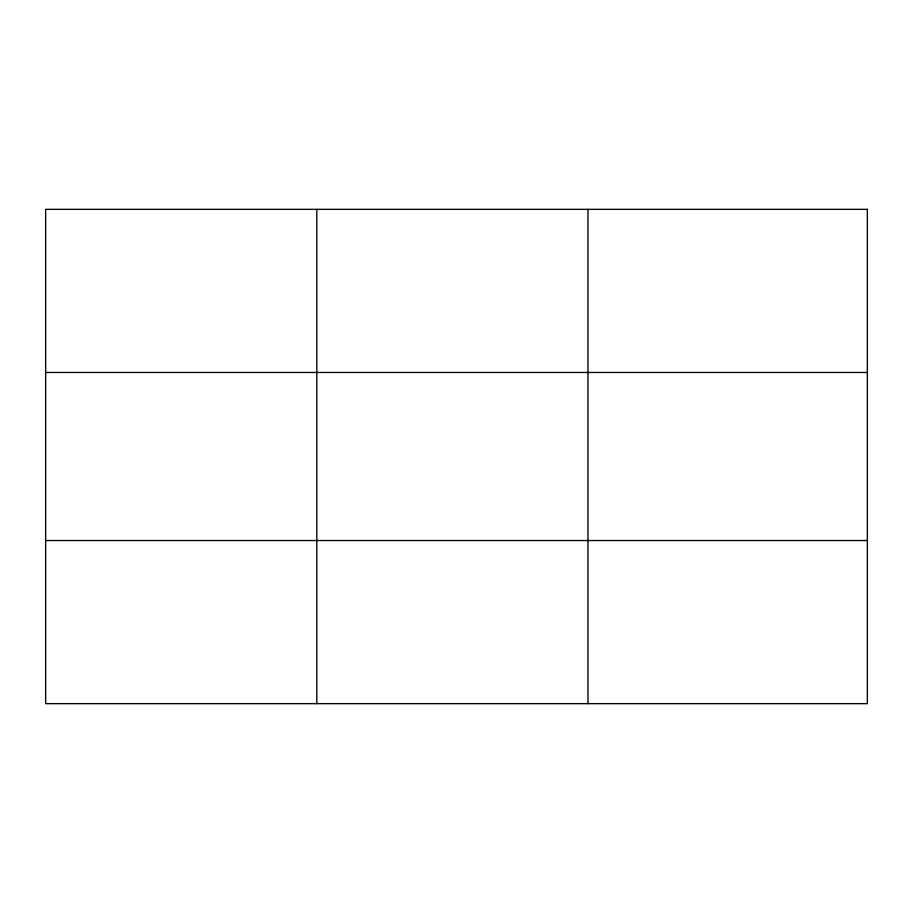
<?xml version="1.0" encoding="UTF-8"?>
<svg xmlns="http://www.w3.org/2000/svg" width="913" height="913" viewBox="0 0 913 913"><rect width="100%" height="100%" fill="white"/><g stroke="black" fill="none" stroke-linecap="round" stroke-linejoin="round"><path stroke-width="1.37" d="M316.811 703.649L316.811 209.351M587.972 703.649L587.972 209.351M45.65 372.47L867.35 372.47M45.65 540.53L867.35 540.53M867.35 209.351L867.35 703.649L45.65 703.649L45.65 209.351L867.35 209.351"/></g></svg>
